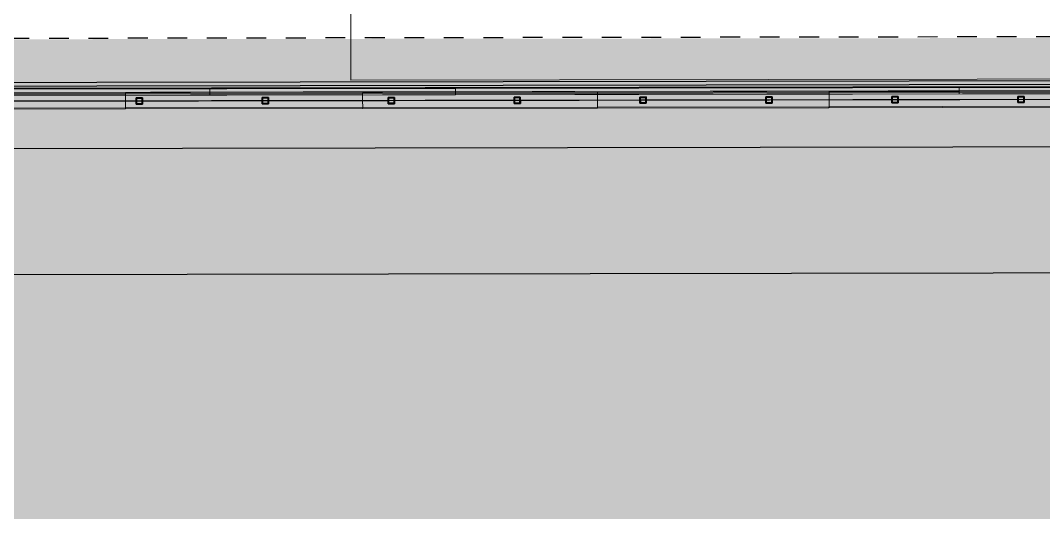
# Model space of a CAD drawing. Header units: inches. Extents: x 1693 to 10990, y 1878 to 5055.
# Drawn here: x 10308.17 to 10313.66, y 4371.73 to 4374.36 of the extents above; entities that cross this region are included whole.
import ezdxf

# ---------------------------------------------------------------- set-up
doc = ezdxf.new("R2010")
doc.units = ezdxf.units.IN
doc.linetypes.add('Rayas', pattern=[0.211667, 0.105833, -0.105833])
doc.linetypes.add('Rayas Pequeñas', pattern=[0.141111, 0.070556, -0.070556])
doc.layers.add('BLOQUE E-MOBILIARIO', color=7, linetype='Continuous')
for name, color, linetype, lineweight, true_color in [('BLOQUE E-MOBILIARIO_Pluma_Nº__28', 7, 'Continuous', 35, 0xa80f02), ('CUBIERTA CALAMINON Y TRANSLUCIDO_Pluma_Nº__174', 7, 'Continuous', 13, 0xe4ad2c), ('CUBIERTA CALAMINON Y TRANSLUCIDO_Pluma_Nº__4', 7, 'Continuous', 13, 0x029e21), ('CUBIERTA CALAMINON Y TRANSLUCIDO_Pluma_Nº__92', 7, 'Continuous', 13, 0xbf8080)]:
    doc.layers.add(name, color=color, linetype=linetype, lineweight=lineweight, true_color=true_color)
doc.layers.add('CUBIERTA CALAMINON Y TRANSLUCIDO_Pluma_Nº__19', color=255, linetype='Continuous', lineweight=0)
doc.layers.add('CUBIERTA CALAMINON Y TRANSLUCIDO_Pluma_Nº__60', color=230, linetype='Continuous', lineweight=25)
pattern_1 = [(45, (0, 0), (-0.079549513, 0.079549513), []), (45, (-0.02652, 0.02652), (-0.079549513, 0.079549513), [])]

# ---------------------------------------------------------------- blocks, each defined once
blk = doc.blocks.new('SHS Conf en Caliente 20[13]', base_point=(10.7604, -389.6033))
at = {"layer": 'CUBIERTA CALAMINON Y TRANSLUCIDO_Pluma_Nº__174', "color": 42, "linetype": 'Continuous', "lineweight": 13, "true_color": 0xe4ad2c}
for p, q in [((10.7604, -389.6033), (-16.7498, -380.2101)), ((-2.9866, -384.883), (10.7685, -389.5797)), ((10.7524, -389.627), (-3.0028, -384.9304))]:
    blk.add_line(p, q, dxfattribs=at)
blk = doc.blocks.new('SHS Conf en Caliente 20[14]', base_point=(10.7604, -389.6033))
at = {"layer": 'CUBIERTA CALAMINON Y TRANSLUCIDO_Pluma_Nº__174', "color": 42, "linetype": 'Continuous', "lineweight": 13, "true_color": 0xe4ad2c}
for p, q in [((-0.5485, -385.7419), (-0.5404, -385.7183)), ((-0.5404, -385.7183), (5.114, -387.649)), ((-0.5566, -385.7656), (-0.5485, -385.7419)), ((5.0979, -387.6963), (-0.5566, -385.7656)), ((10.7604, -389.6033), (-0.5485, -385.7419)), ((5.114, -387.649), (10.7685, -389.5797)), ((10.7524, -389.627), (5.0979, -387.6963))]:
    blk.add_line(p, q, dxfattribs=at)
blk = doc.blocks.new('SHS Conf en Caliente 20[15]', base_point=(10.7604, -389.6033))
at = {"layer": 'CUBIERTA CALAMINON Y TRANSLUCIDO_Pluma_Nº__174', "color": 42, "linetype": 'Continuous', "lineweight": 13, "true_color": 0xe4ad2c}
for p, q in [((10.7604, -389.6033), (-16.7498, -380.2101)), ((-2.9866, -384.883), (10.7685, -389.5797)), ((10.7524, -389.627), (-3.0028, -384.9304))]:
    blk.add_line(p, q, dxfattribs=at)
blk = doc.blocks.new('SHS Conf en Caliente 20[16]', base_point=(10.7604, -389.6033))
at = {"layer": 'CUBIERTA CALAMINON Y TRANSLUCIDO_Pluma_Nº__174', "color": 42, "linetype": 'Continuous', "lineweight": 13, "true_color": 0xe4ad2c}
for p, q in [((10.7604, -389.6033), (-16.7498, -380.2101)), ((-2.9866, -384.883), (10.7685, -389.5797)), ((10.7524, -389.627), (-3.0028, -384.9304))]:
    blk.add_line(p, q, dxfattribs=at)
blk = doc.blocks.new('SHS Conf en Caliente 20[17]', base_point=(10.7604, -389.6033))
at = {"layer": 'CUBIERTA CALAMINON Y TRANSLUCIDO_Pluma_Nº__174', "color": 42, "linetype": 'Continuous', "lineweight": 13, "true_color": 0xe4ad2c}
for p, q in [((10.7604, -389.6033), (-16.7498, -380.2101)), ((-2.9866, -384.883), (10.7685, -389.5797)), ((10.7524, -389.627), (-3.0028, -384.9304))]:
    blk.add_line(p, q, dxfattribs=at)
blk = doc.blocks.new('SHS Conf en Caliente 20[18]', base_point=(10.7604, -389.6033))
at = {"layer": 'CUBIERTA CALAMINON Y TRANSLUCIDO_Pluma_Nº__174', "color": 42, "linetype": 'Continuous', "lineweight": 13, "true_color": 0xe4ad2c}
for p, q in [((10.7604, -389.6033), (-16.7498, -380.2101)), ((-2.9866, -384.883), (10.7685, -389.5797)), ((10.7524, -389.627), (-3.0028, -384.9304))]:
    blk.add_line(p, q, dxfattribs=at)
blk = doc.blocks.new('SHS Conf en Caliente 20[19]', base_point=(10.7604, -389.6033))
at = {"layer": 'CUBIERTA CALAMINON Y TRANSLUCIDO_Pluma_Nº__174', "color": 42, "linetype": 'Continuous', "lineweight": 13, "true_color": 0xe4ad2c}
for p, q in [((10.7604, -389.6033), (-16.7565, -380.2078)), ((-2.9899, -384.8819), (10.7685, -389.5796)), ((10.7524, -389.627), (-3.0061, -384.9292))]:
    blk.add_line(p, q, dxfattribs=at)
blk = doc.blocks.new('SHS Conf en Caliente 20[20]', base_point=(9.3408, -389.1186))
at = {"layer": 'CUBIERTA CALAMINON Y TRANSLUCIDO_Pluma_Nº__174', "color": 42, "linetype": 'Continuous', "lineweight": 13, "true_color": 0xe4ad2c}
for p, q in [((9.3408, -389.1186), (-15.2769, -380.713)), ((-2.96, -384.8921), (9.3489, -389.0949)), ((9.3328, -389.1422), (-2.9761, -384.9394))]:
    blk.add_line(p, q, dxfattribs=at)
blk = doc.blocks.new('SHS Conf en Caliente 20[21]', base_point=(7.4699, -388.4798))
at = {"layer": 'CUBIERTA CALAMINON Y TRANSLUCIDO_Pluma_Nº__174', "color": 42, "linetype": 'Continuous', "lineweight": 13, "true_color": 0xe4ad2c}
for p, q in [((7.4699, -388.4798), (-13.4194, -381.3472)), ((-2.9667, -384.8898), (7.478, -388.4561)), ((7.4618, -388.5034), (-2.9828, -384.9372))]:
    blk.add_line(p, q, dxfattribs=at)
blk = doc.blocks.new('SHS Conf en Caliente 20[22]', base_point=(5.0823, -387.6645))
at = {"layer": 'CUBIERTA CALAMINON Y TRANSLUCIDO_Pluma_Nº__174', "color": 42, "linetype": 'Continuous', "lineweight": 13, "true_color": 0xe4ad2c}
for p, q in [((5.0823, -387.6645), (-10.9584, -382.1875)), ((-2.93, -384.9024), (5.0904, -387.6409)), ((5.0742, -387.6882), (-2.9461, -384.9497)), ((5.0823, -387.6645), (5.0742, -387.6882)), ((5.0904, -387.6409), (5.0823, -387.6645))]:
    blk.add_line(p, q, dxfattribs=at)
blk = doc.blocks.new('SHS Conf en Caliente 20[23]', base_point=(1.2969, -386.372))
at = {"layer": 'CUBIERTA CALAMINON Y TRANSLUCIDO_Pluma_Nº__174', "color": 42, "linetype": 'Continuous', "lineweight": 13, "true_color": 0xe4ad2c}
for p, q in [((1.2969, -386.372), (-7.173, -383.48)), ((-2.93, -384.9024), (1.305, -386.3483)), ((1.2888, -386.3957), (-2.9461, -384.9497)), ((1.305, -386.3483), (1.2969, -386.372)), ((1.2969, -386.372), (1.2888, -386.3957))]:
    blk.add_line(p, q, dxfattribs=at)
blk = doc.blocks.new('SHS Conf en Caliente 20[24]', base_point=(10.7604, -389.6033))
at = {"layer": 'CUBIERTA CALAMINON Y TRANSLUCIDO_Pluma_Nº__174', "color": 42, "linetype": 'Continuous', "lineweight": 13, "true_color": 0xe4ad2c}
for p, q in [((-0.5485, -385.7419), (-0.5404, -385.7183)), ((-0.5404, -385.7183), (5.114, -387.649)), ((-0.5566, -385.7656), (-0.5485, -385.7419)), ((5.0979, -387.6963), (-0.5566, -385.7656)), ((10.7604, -389.6033), (-0.5485, -385.7419)), ((5.114, -387.649), (10.7685, -389.5797)), ((10.7524, -389.627), (5.0979, -387.6963))]:
    blk.add_line(p, q, dxfattribs=at)
blk = doc.blocks.new('SHS Conf en Caliente V 23[46]', base_point=(-1.101, -385.6271))
at = {"layer": 'BLOQUE E-MOBILIARIO', "linetype": 'Continuous', "lineweight": 0, "true_color": 0xffffff}
h = blk.add_hatch(dxfattribs=at)
h.set_pattern_fill('ACERO', style=0, pattern_type=2)
h.set_pattern_definition(pattern_1)
h.paths.add_polyline_path([(-1.0692, -385.6115), (-1.1165, -385.5954), (-1.1327, -385.6427), (-1.0854, -385.6589)])
h.paths.add_polyline_path([(-1.073, -385.6134), (-1.0873, -385.655), (-1.1289, -385.6408), (-1.1147, -385.5992)], flags=0)
at = {"layer": 'BLOQUE E-MOBILIARIO_Pluma_Nº__28', "color": 14, "linetype": 'Rayas Pequeñas', "lineweight": 35, "true_color": 0xa80f02}
for p, q in [((-1.1165, -385.5954), (-1.1327, -385.6427)), ((-1.1289, -385.6408), (-1.1147, -385.5992)), ((-1.0692, -385.6115), (-1.1165, -385.5954)), ((-1.1147, -385.5992), (-1.073, -385.6134)), ((-1.073, -385.6134), (-1.0873, -385.655)), ((-1.0854, -385.6589), (-1.0692, -385.6115)), ((-1.1327, -385.6427), (-1.0854, -385.6589)), ((-1.0873, -385.655), (-1.1289, -385.6408))]:
    blk.add_line(p, q, dxfattribs=at)
blk = doc.blocks.new('SHS Conf en Caliente V 23[47]', base_point=(-0.1546, -385.9502))
at = {"layer": 'BLOQUE E-MOBILIARIO', "linetype": 'Continuous', "lineweight": 0, "true_color": 0xffffff}
h = blk.add_hatch(dxfattribs=at)
h.set_pattern_fill('ACERO', style=0, pattern_type=2)
h.set_pattern_definition(pattern_1)
h.paths.add_polyline_path([(-0.1229, -385.9347), (-0.1702, -385.9185), (-0.1864, -385.9658), (-0.139, -385.982)])
h.paths.add_polyline_path([(-0.1267, -385.9365), (-0.1409, -385.9782), (-0.1825, -385.964), (-0.1683, -385.9223)], flags=0)
at = {"layer": 'BLOQUE E-MOBILIARIO_Pluma_Nº__28', "color": 14, "linetype": 'Rayas Pequeñas', "lineweight": 35, "true_color": 0xa80f02}
for p, q in [((-0.1702, -385.9185), (-0.1864, -385.9658)), ((-0.1825, -385.964), (-0.1683, -385.9223)), ((-0.1409, -385.9782), (-0.1825, -385.964)), ((-0.1229, -385.9347), (-0.1702, -385.9185)), ((-0.1683, -385.9223), (-0.1267, -385.9365)), ((-0.1267, -385.9365), (-0.1409, -385.9782)), ((-0.139, -385.982), (-0.1229, -385.9347)), ((-0.1864, -385.9658), (-0.139, -385.982))]:
    blk.add_line(p, q, dxfattribs=at)
blk = doc.blocks.new('SHS Conf en Caliente V 23[48]', base_point=(0.7917, -386.2734))
at = {"layer": 'BLOQUE E-MOBILIARIO', "linetype": 'Continuous', "lineweight": 0, "true_color": 0xffffff}
h = blk.add_hatch(dxfattribs=at)
h.set_pattern_fill('ACERO', style=0, pattern_type=2)
h.set_pattern_definition(pattern_1)
h.paths.add_polyline_path([(0.8235, -386.2578), (0.7762, -386.2416), (0.76, -386.289), (0.8073, -386.3051)])
h.paths.add_polyline_path([(0.8197, -386.2597), (0.8055, -386.3013), (0.7638, -386.2871), (0.778, -386.2454)], flags=0)
at = {"layer": 'BLOQUE E-MOBILIARIO_Pluma_Nº__28', "color": 14, "linetype": 'Rayas Pequeñas', "lineweight": 35, "true_color": 0xa80f02}
for p, q in [((0.7762, -386.2416), (0.76, -386.289)), ((0.76, -386.289), (0.8073, -386.3051)), ((0.7638, -386.2871), (0.778, -386.2454)), ((0.8055, -386.3013), (0.7638, -386.2871)), ((0.8235, -386.2578), (0.7762, -386.2416)), ((0.778, -386.2454), (0.8197, -386.2597)), ((0.8197, -386.2597), (0.8055, -386.3013)), ((0.8073, -386.3051), (0.8235, -386.2578))]:
    blk.add_line(p, q, dxfattribs=at)
blk = doc.blocks.new('SHS Conf en Caliente V 23[49]', base_point=(1.7381, -386.5965))
at = {"layer": 'BLOQUE E-MOBILIARIO', "linetype": 'Continuous', "lineweight": 0, "true_color": 0xffffff}
h = blk.add_hatch(dxfattribs=at)
h.set_pattern_fill('ACERO', style=0, pattern_type=2)
h.set_pattern_definition(pattern_1)
h.paths.add_polyline_path([(1.7698, -386.5809), (1.7225, -386.5648), (1.7064, -386.6121), (1.7537, -386.6282)])
h.paths.add_polyline_path([(1.766, -386.5828), (1.7518, -386.6244), (1.7102, -386.6102), (1.7244, -386.5686)], flags=0)
at = {"layer": 'BLOQUE E-MOBILIARIO_Pluma_Nº__28', "color": 14, "linetype": 'Rayas Pequeñas', "lineweight": 35, "true_color": 0xa80f02}
for p, q in [((1.7225, -386.5648), (1.7064, -386.6121)), ((1.7064, -386.6121), (1.7537, -386.6282)), ((1.7102, -386.6102), (1.7244, -386.5686)), ((1.7518, -386.6244), (1.7102, -386.6102)), ((1.7698, -386.5809), (1.7225, -386.5648)), ((1.7244, -386.5686), (1.766, -386.5828)), ((1.766, -386.5828), (1.7518, -386.6244)), ((1.7537, -386.6282), (1.7698, -386.5809))]:
    blk.add_line(p, q, dxfattribs=at)
blk = doc.blocks.new('SHS Conf en Caliente V 23[50]', base_point=(2.6845, -386.9196))
at = {"layer": 'BLOQUE E-MOBILIARIO', "linetype": 'Continuous', "lineweight": 0, "true_color": 0xffffff}
h = blk.add_hatch(dxfattribs=at)
h.set_pattern_fill('ACERO', style=0, pattern_type=2)
h.set_pattern_definition(pattern_1)
h.paths.add_polyline_path([(2.7162, -386.9041), (2.6689, -386.8879), (2.6527, -386.9352), (2.7, -386.9514)])
h.paths.add_polyline_path([(2.7124, -386.9059), (2.6982, -386.9476), (2.6565, -386.9333), (2.6707, -386.8917)], flags=0)
at = {"layer": 'BLOQUE E-MOBILIARIO_Pluma_Nº__28', "color": 14, "linetype": 'Rayas Pequeñas', "lineweight": 35, "true_color": 0xa80f02}
for p, q in [((2.6689, -386.8879), (2.6527, -386.9352)), ((2.6527, -386.9352), (2.7, -386.9514)), ((2.6565, -386.9333), (2.6707, -386.8917)), ((2.6982, -386.9476), (2.6565, -386.9333)), ((2.7162, -386.9041), (2.6689, -386.8879)), ((2.6707, -386.8917), (2.7124, -386.9059)), ((2.7124, -386.9059), (2.6982, -386.9476)), ((2.7, -386.9514), (2.7162, -386.9041))]:
    blk.add_line(p, q, dxfattribs=at)
blk = doc.blocks.new('SHS Conf en Caliente V 23[51]', base_point=(3.6308, -387.2428))
at = {"layer": 'BLOQUE E-MOBILIARIO', "linetype": 'Continuous', "lineweight": 0, "true_color": 0xffffff}
h = blk.add_hatch(dxfattribs=at)
h.set_pattern_fill('ACERO', style=0, pattern_type=2)
h.set_pattern_definition(pattern_1)
h.paths.add_polyline_path([(3.6625, -387.2272), (3.6152, -387.211), (3.5991, -387.2583), (3.6464, -387.2745)])
h.paths.add_polyline_path([(3.6587, -387.229), (3.6445, -387.2707), (3.6029, -387.2565), (3.6171, -387.2148)], flags=0)
at = {"layer": 'BLOQUE E-MOBILIARIO_Pluma_Nº__28', "color": 14, "linetype": 'Rayas Pequeñas', "lineweight": 35, "true_color": 0xa80f02}
for p, q in [((3.6152, -387.211), (3.5991, -387.2583)), ((3.5991, -387.2583), (3.6464, -387.2745)), ((3.6029, -387.2565), (3.6171, -387.2148)), ((3.6445, -387.2707), (3.6029, -387.2565)), ((3.6625, -387.2272), (3.6152, -387.211)), ((3.6171, -387.2148), (3.6587, -387.229)), ((3.6587, -387.229), (3.6445, -387.2707)), ((3.6464, -387.2745), (3.6625, -387.2272))]:
    blk.add_line(p, q, dxfattribs=at)
blk = doc.blocks.new('SHS Conf en Caliente V 23[52]', base_point=(4.5772, -387.5659))
at = {"layer": 'BLOQUE E-MOBILIARIO', "linetype": 'Continuous', "lineweight": 0, "true_color": 0xffffff}
h = blk.add_hatch(dxfattribs=at)
h.set_pattern_fill('ACERO', style=0, pattern_type=2)
h.set_pattern_definition(pattern_1)
h.paths.add_polyline_path([(4.6089, -387.5503), (4.5616, -387.5342), (4.5454, -387.5815), (4.5927, -387.5976)])
h.paths.add_polyline_path([(4.6051, -387.5522), (4.5909, -387.5938), (4.5492, -387.5796), (4.5635, -387.538)], flags=0)
at = {"layer": 'BLOQUE E-MOBILIARIO_Pluma_Nº__28', "color": 14, "linetype": 'Rayas Pequeñas', "lineweight": 35, "true_color": 0xa80f02}
for p, q in [((4.5616, -387.5342), (4.5454, -387.5815)), ((4.5454, -387.5815), (4.5927, -387.5976)), ((4.5492, -387.5796), (4.5635, -387.538)), ((4.5909, -387.5938), (4.5492, -387.5796)), ((4.6089, -387.5503), (4.5616, -387.5342)), ((4.5635, -387.538), (4.6051, -387.5522)), ((4.6051, -387.5522), (4.5909, -387.5938)), ((4.5927, -387.5976), (4.6089, -387.5503))]:
    blk.add_line(p, q, dxfattribs=at)
blk = doc.blocks.new('SHS Conf en Caliente V 23[53]', base_point=(5.5235, -387.889))
at = {"layer": 'BLOQUE E-MOBILIARIO', "linetype": 'Continuous', "lineweight": 0, "true_color": 0xffffff}
h = blk.add_hatch(dxfattribs=at)
h.set_pattern_fill('ACERO', style=0, pattern_type=2)
h.set_pattern_definition(pattern_1)
h.paths.add_polyline_path([(5.5553, -387.8734), (5.5079, -387.8573), (5.4918, -387.9046), (5.5391, -387.9208)])
h.paths.add_polyline_path([(5.5514, -387.8753), (5.5372, -387.9169), (5.4956, -387.9027), (5.5098, -387.8611)], flags=0)
at = {"layer": 'BLOQUE E-MOBILIARIO_Pluma_Nº__28', "color": 14, "linetype": 'Rayas Pequeñas', "lineweight": 35, "true_color": 0xa80f02}
for p, q in [((5.5079, -387.8573), (5.4918, -387.9046)), ((5.4918, -387.9046), (5.5391, -387.9208)), ((5.4956, -387.9027), (5.5098, -387.8611)), ((5.5372, -387.9169), (5.4956, -387.9027)), ((5.5553, -387.8734), (5.5079, -387.8573)), ((5.5098, -387.8611), (5.5514, -387.8753)), ((5.5514, -387.8753), (5.5372, -387.9169)), ((5.5391, -387.9208), (5.5553, -387.8734))]:
    blk.add_line(p, q, dxfattribs=at)

msp = doc.modelspace()

# ---------------------------------------------------------------- hatches: boundary and pattern name
at = {"layer": 'CUBIERTA CALAMINON Y TRANSLUCIDO_Pluma_Nº__19', "linetype": 'Continuous', "lineweight": 0}
h = msp.add_hatch(color=255, dxfattribs=at)
h.set_gradient(color1=(199, 200, 202), color2=(0, 0, 0), one_color=1, name='INVCYLINDER')
h.paths.add_polyline_path([(10295.9406, 4374.2475), (10295.9395, 4371.009), (10295.9393, 4371.009), (10297.8474, 4371.0087), (10317.9796, 4371.0778), (10317.9776, 4374.2738)])

# ---------------------------------------------------------------- linework, layer by layer
at = {"layer": 'CUBIERTA CALAMINON Y TRANSLUCIDO_Pluma_Nº__4', "color": 104, "linetype": 'Continuous', "lineweight": 5, "true_color": 0x029e21, "flags": 128}
for points in [[(10297.1457, 4373.9488), (10297.7353, 4373.9497), (10298.8509, 4373.9516), (10300.006, 4373.9535), (10301.1954, 4373.9555), (10302.4136, 4373.9575), (10303.655, 4373.9596), (10304.9138, 4373.9617), (10306.1844, 4373.9638), (10307.4608, 4373.966), (10308.7372, 4373.9681), (10310.0078, 4373.9702), (10311.2666, 4373.9723), (10312.508, 4373.9744), (10313.7262, 4373.9764), (10314.9156, 4373.9784), (10316.0707, 4373.9804), (10317.1863, 4373.9822), (10317.7759, 4373.9832)], [(10317.7733, 4373.9886), (10316.0682, 4373.9857), (10314.9134, 4373.9838), (10313.7244, 4373.9818), (10312.5065, 4373.9798), (10311.2655, 4373.9777), (10310.007, 4373.9756), (10308.7368, 4373.9735), (10307.4608, 4373.9714), (10306.1847, 4373.9692), (10304.9145, 4373.9671), (10303.6561, 4373.965), (10302.415, 4373.963), (10301.1972, 4373.9609), (10300.0082, 4373.9589), (10298.8533, 4373.957), (10297.1483, 4373.9542)], [(10315.7482, 4373.9798), (10314.9156, 4373.9784), (10313.7262, 4373.9764), (10312.508, 4373.9744), (10311.2666, 4373.9723), (10310.0078, 4373.9702), (10308.7372, 4373.9681), (10307.4608, 4373.966), (10306.1844, 4373.9638), (10304.9138, 4373.9617), (10303.655, 4373.9596), (10302.4136, 4373.9575), (10301.1954, 4373.9555), (10300.006, 4373.9535), (10299.1734, 4373.9521)], [(10315.7355, 4373.9852), (10314.9134, 4373.9838), (10313.7244, 4373.9818), (10312.5065, 4373.9798), (10311.2655, 4373.9777), (10310.007, 4373.9756), (10308.7368, 4373.9735), (10307.4608, 4373.9714), (10306.1847, 4373.9692), (10304.9145, 4373.9671), (10303.6561, 4373.965), (10302.415, 4373.963), (10301.1972, 4373.9609), (10300.0082, 4373.9589), (10299.186, 4373.9576)], [(10317.1864, 4373.9454), (10316.0708, 4373.9436), (10314.9156, 4373.9416), (10313.7262, 4373.9396), (10312.5081, 4373.9376), (10311.2667, 4373.9355), (10310.0078, 4373.9334), (10308.7373, 4373.9313), (10307.4744, 4373.9292)], [(10315.7483, 4373.943), (10314.9156, 4373.9416), (10313.7262, 4373.9396), (10312.5081, 4373.9376), (10311.2667, 4373.9355), (10310.0078, 4373.9334), (10308.7373, 4373.9313), (10307.4744, 4373.9292)], [(10308.7368, 4373.9735), (10308.7369, 4373.9734), (10308.737, 4373.9731), (10308.737, 4373.9726), (10308.7371, 4373.9719), (10308.7371, 4373.9711), (10308.7372, 4373.9702), (10308.7372, 4373.9692), (10308.7372, 4373.9681), (10308.7373, 4373.9313), (10308.7373, 4373.8945), (10308.7373, 4373.8935), (10308.7373, 4373.8925), (10308.7373, 4373.8915), (10308.7372, 4373.8907), (10308.7372, 4373.89), (10308.7371, 4373.8895), (10308.7371, 4373.8892), (10308.737, 4373.8891)], [(10308.7368, 4373.9735), (10308.7369, 4373.9734), (10308.737, 4373.9731), (10308.737, 4373.9726), (10308.7371, 4373.9719), (10308.7371, 4373.9711), (10308.7372, 4373.9702), (10308.7372, 4373.9692), (10308.7372, 4373.9681), (10308.7373, 4373.9313), (10308.7373, 4373.8945), (10308.7373, 4373.8935), (10308.7373, 4373.8925), (10308.7373, 4373.8915), (10308.7372, 4373.8907), (10308.7372, 4373.89), (10308.7371, 4373.8895), (10308.7371, 4373.8892), (10308.737, 4373.8891)], [(10310.007, 4373.9756), (10310.0072, 4373.9755), (10310.0073, 4373.9752), (10310.0074, 4373.9747), (10310.0076, 4373.974), (10310.0076, 4373.9732), (10310.0077, 4373.9723), (10310.0078, 4373.9713), (10310.0078, 4373.9702), (10310.0078, 4373.9334), (10310.0079, 4373.8966), (10310.0079, 4373.8956), (10310.0078, 4373.8946), (10310.0078, 4373.8936), (10310.0077, 4373.8928), (10310.0076, 4373.8922), (10310.0075, 4373.8917), (10310.0073, 4373.8914), (10310.0072, 4373.8912)], [(10310.007, 4373.9756), (10310.0072, 4373.9755), (10310.0073, 4373.9752), (10310.0074, 4373.9747), (10310.0076, 4373.974), (10310.0076, 4373.9732), (10310.0077, 4373.9723), (10310.0078, 4373.9713), (10310.0078, 4373.9702), (10310.0078, 4373.9334), (10310.0079, 4373.8966), (10310.0079, 4373.8956), (10310.0078, 4373.8946), (10310.0078, 4373.8936), (10310.0077, 4373.8928), (10310.0076, 4373.8922), (10310.0075, 4373.8917), (10310.0073, 4373.8914), (10310.0072, 4373.8912)], [(10311.2655, 4373.9777), (10311.2657, 4373.9776), (10311.2659, 4373.9773), (10311.2661, 4373.9768), (10311.2663, 4373.9761), (10311.2664, 4373.9753), (10311.2665, 4373.9744), (10311.2666, 4373.9734), (10311.2666, 4373.9723), (10311.2667, 4373.9355), (10311.2667, 4373.8988), (10311.2667, 4373.8977), (10311.2667, 4373.8967), (10311.2666, 4373.8958), (10311.2664, 4373.8949), (10311.2663, 4373.8943), (10311.2661, 4373.8938), (10311.2659, 4373.8935), (10311.2657, 4373.8933)], [(10311.2655, 4373.9777), (10311.2657, 4373.9776), (10311.2659, 4373.9773), (10311.2661, 4373.9768), (10311.2663, 4373.9761), (10311.2664, 4373.9753), (10311.2665, 4373.9744), (10311.2666, 4373.9734), (10311.2666, 4373.9723), (10311.2667, 4373.9355), (10311.2667, 4373.8988), (10311.2667, 4373.8977), (10311.2667, 4373.8967), (10311.2666, 4373.8958), (10311.2664, 4373.8949), (10311.2663, 4373.8943), (10311.2661, 4373.8938), (10311.2659, 4373.8935), (10311.2657, 4373.8933)], [(10312.5065, 4373.9798), (10312.5068, 4373.9797), (10312.5071, 4373.9794), (10312.5073, 4373.9789), (10312.5076, 4373.9782), (10312.5077, 4373.9774), (10312.5079, 4373.9765), (10312.508, 4373.9755), (10312.508, 4373.9744), (10312.5081, 4373.9376), (10312.5081, 4373.9008), (10312.5081, 4373.8998), (10312.508, 4373.8988), (10312.5079, 4373.8978), (10312.5077, 4373.897), (10312.5075, 4373.8963), (10312.5072, 4373.8958), (10312.507, 4373.8955), (10312.5067, 4373.8954)], [(10312.5065, 4373.9798), (10312.5068, 4373.9797), (10312.5071, 4373.9794), (10312.5073, 4373.9789), (10312.5076, 4373.9782), (10312.5077, 4373.9774), (10312.5079, 4373.9765), (10312.508, 4373.9755), (10312.508, 4373.9744), (10312.5081, 4373.9376), (10312.5081, 4373.9008), (10312.5081, 4373.8998), (10312.508, 4373.8988), (10312.5079, 4373.8978), (10312.5077, 4373.897), (10312.5075, 4373.8963), (10312.5072, 4373.8958), (10312.507, 4373.8955), (10312.5067, 4373.8954)], [(10317.7761, 4373.9096), (10316.0708, 4373.9068), (10314.9157, 4373.9048), (10313.7263, 4373.9029), (10312.5081, 4373.9008), (10311.2667, 4373.8988), (10310.0079, 4373.8966), (10308.7373, 4373.8945), (10307.4609, 4373.8924), (10306.1845, 4373.8903), (10304.9139, 4373.8881), (10303.6551, 4373.886), (10302.4137, 4373.884), (10301.1955, 4373.8819), (10300.0062, 4373.8799), (10298.851, 4373.878), (10297.1458, 4373.8752)], [(10317.7734, 4373.9042), (10316.0684, 4373.9014), (10314.9136, 4373.8994), (10313.7245, 4373.8975), (10312.5067, 4373.8954), (10311.2657, 4373.8933), (10310.0072, 4373.8912), (10308.737, 4373.8891), (10307.4609, 4373.887), (10306.1849, 4373.8849), (10304.9147, 4373.8827), (10303.6562, 4373.8806), (10302.4152, 4373.8786), (10301.1974, 4373.8765), (10300.0083, 4373.8746), (10298.8535, 4373.8726), (10297.1484, 4373.8698)], [(10315.7483, 4373.9062), (10314.9157, 4373.9048), (10313.7263, 4373.9029), (10312.5081, 4373.9008), (10311.2667, 4373.8988), (10310.0079, 4373.8966), (10308.7373, 4373.8945), (10307.4609, 4373.8924), (10306.1845, 4373.8903), (10304.9139, 4373.8881), (10303.6551, 4373.886), (10302.4137, 4373.884), (10301.1955, 4373.8819), (10300.0062, 4373.8799), (10299.1735, 4373.8786)], [(10315.7357, 4373.9008), (10314.9136, 4373.8994), (10313.7245, 4373.8975), (10312.5067, 4373.8954), (10311.2657, 4373.8933), (10310.0072, 4373.8912), (10308.737, 4373.8891), (10307.4609, 4373.887), (10306.1849, 4373.8849), (10304.9147, 4373.8827), (10303.6562, 4373.8806), (10302.4152, 4373.8786), (10301.1974, 4373.8765), (10300.0083, 4373.8746), (10299.1862, 4373.8732)]]:
    msp.add_lwpolyline(points, dxfattribs=at)
at = {"layer": 'CUBIERTA CALAMINON Y TRANSLUCIDO_Pluma_Nº__60', "color": 230, "linetype": 'Continuous', "lineweight": 25}
for p, q in [((10317.2893, 4374.0131), (10296.7109, 4373.9787)), ((10317.2894, 4373.9456), (10296.711, 4373.9112))]:
    msp.add_line(p, q, dxfattribs=at)
at = {"layer": 'CUBIERTA CALAMINON Y TRANSLUCIDO_Pluma_Nº__60', "color": 230, "linetype": 'Rayas', "lineweight": 25, "flags": 128}
msp.add_lwpolyline([(10318.0278, 4342.051), (10296.0892, 4342.0144), (10296.0354, 4374.2476), (10317.974, 4374.2843)], close=True, dxfattribs=at)
at = {"layer": 'CUBIERTA CALAMINON Y TRANSLUCIDO_Pluma_Nº__60', "color": 230, "linetype": 'Continuous', "lineweight": 25, "flags": 128}
for points in [[(10300.9634, 4374.0196), (10317.2892, 4374.0469)], [(10300.9634, 4373.9993), (10317.2893, 4374.0266)], [(10298.5336, 4373.9143), (10317.2894, 4373.9456), (10317.2896, 4373.8342), (10317.536, 4373.8346), (10317.5404, 4371.1885), (10317.294, 4371.1881), (10317.2944, 4370.9653), (10317.5408, 4370.9657), (10317.5452, 4368.3195), (10317.2988, 4368.3191), (10317.2992, 4368.0964)], [(10300.9635, 4373.9183), (10317.2894, 4373.9456)]]:
    msp.add_lwpolyline(points, dxfattribs=at)
for points in [[(10317.3, 4373.6925), (10317.3518, 4342.6406), (10299.8007, 4342.6113), (10299.7489, 4373.6632)], [(10316.626, 4373.0163), (10316.6756, 4343.3145), (10300.4746, 4343.2874), (10300.4251, 4372.9893)]]:
    msp.add_lwpolyline(points, close=True, dxfattribs=at)
at = {"layer": 'CUBIERTA CALAMINON Y TRANSLUCIDO_Pluma_Nº__92', "color": 23, "linetype": 'Continuous', "lineweight": 13, "true_color": 0xbf8080, "flags": 128}
for points in [[(10309.9448, 4374.0428), (10309.9427, 4375.2598)], [(10318.8979, 4374.0577), (10309.9448, 4374.0428)]]:
    msp.add_lwpolyline(points, dxfattribs=at)

# ---------------------------------------------------------------- block references
at = {"layer": 'BLOQUE E-MOBILIARIO', "color": 5, "linetype": 'Rayas Pequeñas', "lineweight": 13, "xscale": 0.6750421965442606, "yscale": 0.6750421965442606, "zscale": 0.6750421965442606, "rotation": 18.94787699857764}
for name, p in [('SHS Conf en Caliente V 23[46]', (10308.8109, 4373.9314)), ('SHS Conf en Caliente V 23[47]', (10309.486, 4373.9326)), ('SHS Conf en Caliente V 23[48]', (10310.161, 4373.9337)), ('SHS Conf en Caliente V 23[49]', (10310.8361, 4373.9348)), ('SHS Conf en Caliente V 23[50]', (10311.5111, 4373.9359)), ('SHS Conf en Caliente V 23[51]', (10312.1861, 4373.9371)), ('SHS Conf en Caliente V 23[52]', (10312.8612, 4373.9382)), ('SHS Conf en Caliente V 23[53]', (10313.5362, 4373.9393))]:
    msp.add_blockref(name, p, dxfattribs=at)
at = {"layer": 'CUBIERTA CALAMINON Y TRANSLUCIDO_Pluma_Nº__174', "color": 42, "linetype": 'Continuous', "lineweight": 13, "true_color": 0xe4ad2c, "xscale": 0.6750421965442606, "yscale": 0.6750421965442606, "zscale": 0.6750421965442606, "rotation": 18.94787699857764}
for name, p in [('SHS Conf en Caliente 20[19]', (10317.2556, 4373.9927)), ('SHS Conf en Caliente 20[13]', (10317.2556, 4373.9927)), ('SHS Conf en Caliente 20[15]', (10317.2556, 4373.9927)), ('SHS Conf en Caliente 20[16]', (10317.2556, 4373.9927)), ('SHS Conf en Caliente 20[17]', (10317.2556, 4373.9927)), ('SHS Conf en Caliente 20[18]', (10317.2556, 4373.9927)), ('SHS Conf en Caliente 20[20]', (10316.243, 4373.991)), ('SHS Conf en Caliente 20[21]', (10314.9084, 4373.9888)), ('SHS Conf en Caliente 20[22]', (10313.2053, 4373.9859)), ('SHS Conf en Caliente 20[14]', (10317.2556, 4373.9927)), ('SHS Conf en Caliente 20[24]', (10317.2556, 4373.9927)), ('SHS Conf en Caliente 20[23]', (10310.5052, 4373.9814))]:
    msp.add_blockref(name, p, dxfattribs=at)

doc.saveas('drawing.dxf')
